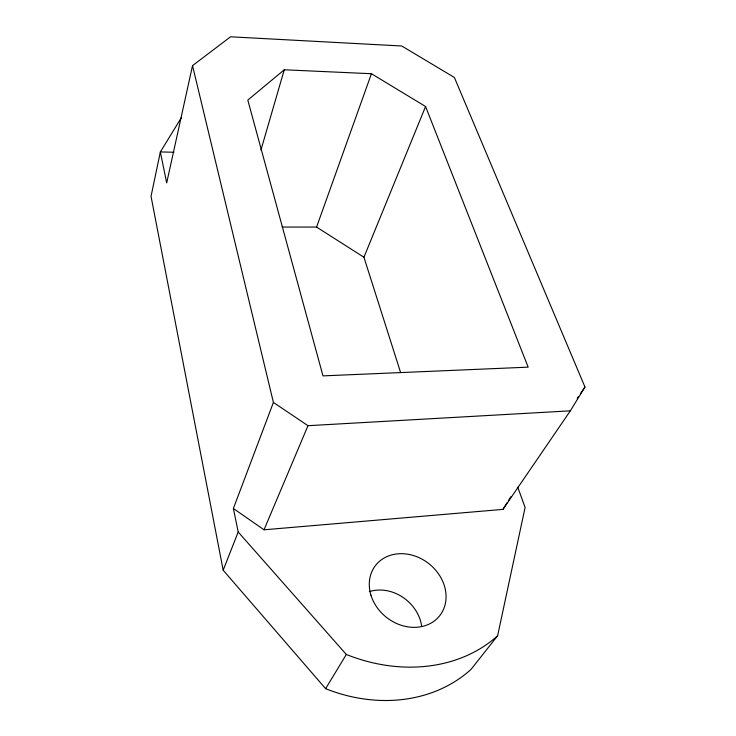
<?xml version="1.0" encoding="UTF-8"?>
<svg xmlns="http://www.w3.org/2000/svg" width="736" height="736" viewBox="0 0 736 736"><rect width="100%" height="100%" fill="white"/><g stroke="black" fill="none" stroke-linecap="round" stroke-linejoin="round"><path stroke-width="1.1" d="M181.332 117.714L160.347 151.947L151.036 196.328L223.174 570.216L325.616 688.666A149.647 126.748 33.7 0 0 471.049 669.355L497.619 635.766L525.099 507.481L517.748 487.186M192.528 65.642L273.406 402.436L233.386 508.484L264.022 529.8L502.973 509.376L570.354 410.826L584.964 387.016L454.379 77.464L401.755 46L230.552 36.8L192.528 65.642L166.686 182.896L160.347 151.947L173.944 152.232M260.93 150.07L284.262 69.782L371.432 73.72L425.574 106.518L528.172 367.154L322.984 375.884L247.802 100.096L284.262 69.782M282.164 227.065L316.581 227.074L371.432 73.72M223.174 570.216L238.197 531.999L233.386 508.484M400.531 372.278L363.934 257.26L425.574 106.518M264.022 529.8L307.988 425.693L570.354 410.826M325.616 688.666L346.325 654.479A156.317 128.975 32.5 0 0 497.619 635.766M502.973 509.376L507.168 502.596M508.374 500.655L510.766 496.782M577.236 398.342L578.524 396.446M580.456 393.622L584.964 387.016M316.581 227.074L363.934 257.26M273.406 402.436L307.988 425.693M238.197 531.999L346.325 654.479M369.316 591.615A38.99 33.516 40.1 0 1 421.7 626.281M370.944 595.166A40.756 34.215 38.1 0 0 435.73 619.841A40.756 34.215 38.1 0 0 416.364 556.545A40.756 34.215 38.1 0 0 370.944 595.166"/></g></svg>
